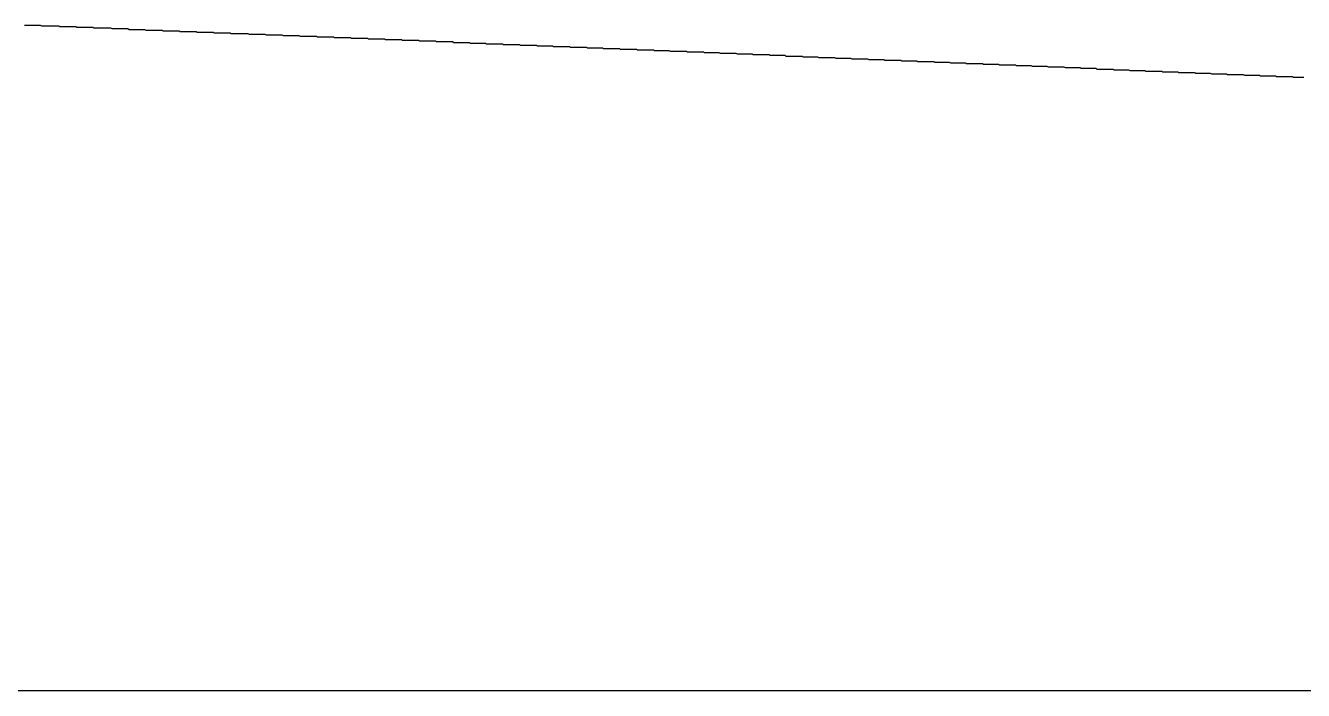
# Model space of a CAD drawing. Header units: millimetres. Extents: x 41 to 1041, y 1148 to 1248.
# Drawn here: x 266.29 to 284.97, y 1147.8 to 1157.53 of the extents above; entities that cross this region are included whole.
import ezdxf

# ---------------------------------------------------------------- set-up
doc = ezdxf.new("R2010")
doc.units = ezdxf.units.MM

msp = doc.modelspace()

# ---------------------------------------------------------------- linework, layer by layer
msp.add_line((41.281, 1147.802), (1041.281, 1147.802))
at = {"color": 3}
msp.add_polyline3d([(284.976, 1156.765, 0), (284.959, 1156.765, 0), (284.942, 1156.765, 0), (284.926, 1156.765, 0), (284.909, 1156.765, 0), (284.893, 1156.765, 0), (284.876, 1156.765, 0), (284.859, 1156.765, 0), (284.843, 1156.765, 0), (284.826, 1156.765, 0), (284.81, 1156.775, 0), (284.793, 1156.775, 0), (284.776, 1156.775, 0), (284.76, 1156.775, 0), (284.743, 1156.775, 0), (284.727, 1156.775, 0), (284.71, 1156.775, 0), (284.693, 1156.775, 0), (284.677, 1156.775, 0), (284.66, 1156.775, 0), (284.644, 1156.775, 0), (284.627, 1156.775, 0), (284.611, 1156.775, 0), (284.594, 1156.775, 0), (284.577, 1156.775, 0), (284.561, 1156.785, 0), (284.544, 1156.785, 0), (284.528, 1156.785, 0), (284.511, 1156.785, 0), (284.494, 1156.785, 0), (284.478, 1156.785, 0), (284.461, 1156.785, 0), (284.445, 1156.785, 0), (284.428, 1156.785, 0), (284.411, 1156.785, 0), (284.395, 1156.785, 0), (284.378, 1156.785, 0), (284.362, 1156.785, 0), (284.345, 1156.785, 0), (284.329, 1156.795, 0), (284.312, 1156.795, 0), (284.295, 1156.795, 0), (284.279, 1156.795, 0), (284.262, 1156.795, 0), (284.246, 1156.795, 0), (284.229, 1156.795, 0), (284.212, 1156.795, 0), (284.196, 1156.795, 0), (284.179, 1156.795, 0), (284.163, 1156.795, 0), (284.146, 1156.795, 0), (284.129, 1156.795, 0), (284.113, 1156.795, 0), (284.096, 1156.805, 0), (284.08, 1156.805, 0), (284.063, 1156.805, 0), (284.046, 1156.805, 0), (284.03, 1156.805, 0), (284.013, 1156.805, 0), (283.997, 1156.805, 0), (283.98, 1156.805, 0), (283.964, 1156.805, 0), (283.947, 1156.805, 0), (283.93, 1156.805, 0), (283.914, 1156.805, 0), (283.897, 1156.805, 0), (283.881, 1156.805, 0), (283.864, 1156.805, 0), (283.847, 1156.815, 0), (283.831, 1156.815, 0), (283.814, 1156.815, 0), (283.798, 1156.815, 0), (283.781, 1156.815, 0), (283.764, 1156.815, 0), (283.748, 1156.815, 0), (283.731, 1156.815, 0), (283.715, 1156.815, 0), (283.698, 1156.815, 0), (283.682, 1156.815, 0), (283.665, 1156.815, 0), (283.648, 1156.815, 0), (283.632, 1156.815, 0), (283.615, 1156.825, 0), (283.599, 1156.825, 0), (283.582, 1156.825, 0), (283.565, 1156.825, 0), (283.549, 1156.825, 0), (283.532, 1156.825, 0), (283.516, 1156.825, 0), (283.499, 1156.825, 0), (283.482, 1156.825, 0), (283.466, 1156.825, 0), (283.449, 1156.825, 0), (283.433, 1156.825, 0), (283.416, 1156.825, 0), (283.399, 1156.825, 0), (283.383, 1156.835, 0), (283.366, 1156.835, 0), (283.35, 1156.835, 0), (283.333, 1156.835, 0), (283.317, 1156.835, 0), (283.3, 1156.835, 0), (283.283, 1156.835, 0), (283.267, 1156.835, 0), (283.25, 1156.835, 0), (283.234, 1156.835, 0), (283.217, 1156.835, 0), (283.2, 1156.835, 0), (283.184, 1156.835, 0), (283.167, 1156.835, 0), (283.151, 1156.835, 0), (283.134, 1156.845, 0), (283.117, 1156.845, 0), (283.101, 1156.845, 0), (283.084, 1156.845, 0), (283.068, 1156.845, 0), (283.051, 1156.845, 0), (283.035, 1156.845, 0), (283.018, 1156.845, 0), (283.001, 1156.845, 0), (282.985, 1156.845, 0), (282.968, 1156.845, 0), (282.952, 1156.845, 0), (282.935, 1156.845, 0), (282.918, 1156.845, 0), (282.902, 1156.855, 0), (282.885, 1156.855, 0), (282.869, 1156.855, 0), (282.852, 1156.855, 0), (282.835, 1156.855, 0), (282.819, 1156.855, 0), (282.802, 1156.855, 0), (282.786, 1156.855, 0), (282.769, 1156.855, 0), (282.752, 1156.855, 0), (282.736, 1156.855, 0), (282.719, 1156.855, 0), (282.703, 1156.855, 0), (282.686, 1156.855, 0), (282.67, 1156.855, 0), (282.653, 1156.865, 0), (282.636, 1156.865, 0), (282.62, 1156.865, 0), (282.603, 1156.865, 0), (282.587, 1156.865, 0), (282.57, 1156.865, 0), (282.553, 1156.865, 0), (282.537, 1156.865, 0), (282.52, 1156.865, 0), (282.504, 1156.865, 0), (282.487, 1156.865, 0), (282.47, 1156.865, 0), (282.454, 1156.865, 0), (282.437, 1156.865, 0), (282.421, 1156.875, 0), (282.404, 1156.875, 0), (282.388, 1156.875, 0), (282.371, 1156.875, 0), (282.354, 1156.875, 0), (282.338, 1156.875, 0), (282.321, 1156.875, 0), (282.305, 1156.875, 0), (282.288, 1156.875, 0), (282.271, 1156.875, 0), (282.255, 1156.875, 0), (282.238, 1156.875, 0), (282.222, 1156.875, 0), (282.205, 1156.875, 0), (282.188, 1156.885, 0), (282.172, 1156.885, 0), (282.155, 1156.885, 0), (282.139, 1156.885, 0), (282.122, 1156.885, 0), (282.105, 1156.885, 0), (282.089, 1156.885, 0), (282.072, 1156.885, 0), (282.056, 1156.885, 0), (282.039, 1156.885, 0), (282.023, 1156.885, 0), (282.006, 1156.885, 0), (281.989, 1156.885, 0), (281.973, 1156.885, 0), (281.956, 1156.885, 0), (281.94, 1156.895, 0), (281.923, 1156.895, 0), (281.906, 1156.895, 0), (281.89, 1156.895, 0), (281.873, 1156.895, 0), (281.857, 1156.895, 0), (281.84, 1156.895, 0), (281.823, 1156.895, 0), (281.807, 1156.895, 0), (281.79, 1156.895, 0), (281.774, 1156.895, 0), (281.757, 1156.895, 0), (281.741, 1156.895, 0), (281.724, 1156.895, 0), (281.707, 1156.905, 0), (281.691, 1156.905, 0), (281.674, 1156.905, 0), (281.658, 1156.905, 0), (281.641, 1156.905, 0), (281.624, 1156.905, 0), (281.608, 1156.905, 0), (281.591, 1156.905, 0), (281.575, 1156.905, 0), (281.558, 1156.905, 0), (281.541, 1156.905, 0), (281.525, 1156.905, 0), (281.508, 1156.905, 0), (281.492, 1156.905, 0), (281.475, 1156.915, 0), (281.458, 1156.915, 0), (281.442, 1156.915, 0), (281.425, 1156.915, 0), (281.409, 1156.915, 0), (281.392, 1156.915, 0), (281.376, 1156.915, 0), (281.359, 1156.915, 0), (281.342, 1156.915, 0), (281.326, 1156.915, 0), (281.309, 1156.915, 0), (281.293, 1156.915, 0), (281.276, 1156.915, 0), (281.259, 1156.915, 0), (281.243, 1156.915, 0), (281.226, 1156.925, 0), (281.21, 1156.925, 0), (281.193, 1156.925, 0), (281.176, 1156.925, 0), (281.16, 1156.925, 0), (281.143, 1156.925, 0), (281.127, 1156.925, 0), (281.11, 1156.925, 0), (281.094, 1156.925, 0), (281.077, 1156.925, 0), (281.06, 1156.925, 0), (281.044, 1156.925, 0), (281.027, 1156.925, 0), (281.011, 1156.925, 0), (280.994, 1156.935, 0), (280.977, 1156.935, 0), (280.961, 1156.935, 0), (280.944, 1156.935, 0), (280.928, 1156.935, 0), (280.911, 1156.935, 0), (280.894, 1156.935, 0), (280.878, 1156.935, 0), (280.861, 1156.935, 0), (280.845, 1156.935, 0), (280.828, 1156.935, 0), (280.811, 1156.935, 0), (280.795, 1156.935, 0), (280.778, 1156.935, 0), (280.762, 1156.945, 0), (280.745, 1156.945, 0), (280.729, 1156.945, 0), (280.712, 1156.945, 0), (280.695, 1156.945, 0), (280.679, 1156.945, 0), (280.662, 1156.945, 0), (280.646, 1156.945, 0), (280.629, 1156.945, 0), (280.612, 1156.945, 0), (280.596, 1156.945, 0), (280.579, 1156.945, 0), (280.563, 1156.945, 0), (280.546, 1156.945, 0), (280.529, 1156.945, 0), (280.513, 1156.955, 0), (280.496, 1156.955, 0), (280.48, 1156.955, 0), (280.463, 1156.955, 0), (280.447, 1156.955, 0), (280.43, 1156.955, 0), (280.413, 1156.955, 0), (280.397, 1156.955, 0), (280.38, 1156.955, 0), (280.364, 1156.955, 0), (280.347, 1156.955, 0), (280.33, 1156.955, 0), (280.314, 1156.955, 0), (280.297, 1156.955, 0), (280.281, 1156.965, 0), (280.264, 1156.965, 0), (280.247, 1156.965, 0), (280.231, 1156.965, 0), (280.214, 1156.965, 0), (280.198, 1156.965, 0), (280.181, 1156.965, 0), (280.165, 1156.965, 0), (280.148, 1156.965, 0), (280.131, 1156.965, 0), (280.115, 1156.965, 0), (280.098, 1156.965, 0), (280.082, 1156.965, 0), (280.065, 1156.965, 0), (280.048, 1156.965, 0), (280.032, 1156.975, 0), (280.015, 1156.975, 0), (279.999, 1156.975, 0), (279.982, 1156.975, 0), (279.965, 1156.975, 0), (279.949, 1156.975, 0), (279.932, 1156.975, 0), (279.916, 1156.975, 0), (279.899, 1156.975, 0), (279.882, 1156.975, 0), (279.866, 1156.975, 0), (279.849, 1156.975, 0), (279.833, 1156.975, 0), (279.816, 1156.975, 0), (279.8, 1156.985, 0), (279.783, 1156.985, 0), (279.766, 1156.985, 0), (279.75, 1156.985, 0), (279.733, 1156.985, 0), (279.717, 1156.985, 0), (279.7, 1156.985, 0), (279.683, 1156.985, 0), (279.667, 1156.985, 0), (279.65, 1156.985, 0), (279.634, 1156.985, 0), (279.617, 1156.985, 0), (279.6, 1156.985, 0), (279.584, 1156.985, 0), (279.567, 1156.995, 0), (279.551, 1156.995, 0), (279.534, 1156.995, 0), (279.518, 1156.995, 0), (279.501, 1156.995, 0), (279.484, 1156.995, 0), (279.468, 1156.995, 0), (279.451, 1156.995, 0), (279.435, 1156.995, 0), (279.418, 1156.995, 0), (279.401, 1156.995, 0), (279.385, 1156.995, 0), (279.368, 1156.995, 0), (279.352, 1156.995, 0), (279.335, 1156.995, 0), (279.318, 1157.005, 0), (279.302, 1157.005, 0), (279.285, 1157.005, 0), (279.269, 1157.005, 0), (279.252, 1157.005, 0), (279.235, 1157.005, 0), (279.219, 1157.005, 0), (279.202, 1157.005, 0), (279.186, 1157.005, 0), (279.169, 1157.005, 0), (279.153, 1157.005, 0), (279.136, 1157.005, 0), (279.119, 1157.005, 0), (279.103, 1157.005, 0), (279.086, 1157.015, 0), (279.07, 1157.015, 0), (279.053, 1157.015, 0), (279.036, 1157.015, 0), (279.02, 1157.015, 0), (279.003, 1157.015, 0), (278.987, 1157.015, 0), (278.97, 1157.015, 0), (278.953, 1157.015, 0), (278.937, 1157.015, 0), (278.92, 1157.015, 0), (278.904, 1157.015, 0), (278.887, 1157.015, 0), (278.87, 1157.015, 0), (278.854, 1157.015, 0), (278.837, 1157.025, 0), (278.821, 1157.025, 0), (278.804, 1157.025, 0), (278.788, 1157.025, 0), (278.771, 1157.025, 0), (278.754, 1157.025, 0), (278.738, 1157.025, 0), (278.721, 1157.025, 0), (278.705, 1157.025, 0), (278.688, 1157.025, 0), (278.671, 1157.025, 0), (278.655, 1157.025, 0), (278.638, 1157.025, 0), (278.622, 1157.025, 0), (278.605, 1157.035, 0), (278.588, 1157.035, 0), (278.572, 1157.035, 0), (278.555, 1157.035, 0), (278.539, 1157.035, 0), (278.522, 1157.035, 0), (278.506, 1157.035, 0), (278.489, 1157.035, 0), (278.472, 1157.035, 0), (278.456, 1157.035, 0), (278.439, 1157.035, 0), (278.423, 1157.035, 0), (278.406, 1157.035, 0), (278.389, 1157.035, 0), (278.373, 1157.035, 0), (278.356, 1157.045, 0), (278.34, 1157.045, 0), (278.323, 1157.045, 0), (278.306, 1157.045, 0), (278.29, 1157.045, 0), (278.273, 1157.045, 0), (278.257, 1157.045, 0), (278.24, 1157.045, 0), (278.223, 1157.045, 0), (278.207, 1157.045, 0), (278.19, 1157.045, 0), (278.174, 1157.045, 0), (278.157, 1157.045, 0), (278.141, 1157.045, 0), (278.124, 1157.055, 0), (278.107, 1157.055, 0), (278.091, 1157.055, 0), (278.074, 1157.055, 0), (278.058, 1157.055, 0), (278.041, 1157.055, 0), (278.024, 1157.055, 0), (278.008, 1157.055, 0), (277.991, 1157.055, 0), (277.975, 1157.055, 0), (277.958, 1157.055, 0), (277.941, 1157.055, 0), (277.925, 1157.055, 0), (277.908, 1157.055, 0), (277.892, 1157.055, 0), (277.875, 1157.065, 0), (277.859, 1157.065, 0), (277.842, 1157.065, 0), (277.825, 1157.065, 0), (277.809, 1157.065, 0), (277.792, 1157.065, 0), (277.776, 1157.065, 0), (277.759, 1157.065, 0), (277.742, 1157.065, 0), (277.726, 1157.065, 0), (277.709, 1157.065, 0), (277.693, 1157.065, 0), (277.676, 1157.065, 0), (277.659, 1157.065, 0), (277.643, 1157.075, 0), (277.626, 1157.075, 0), (277.61, 1157.075, 0), (277.593, 1157.075, 0), (277.576, 1157.075, 0), (277.56, 1157.075, 0), (277.543, 1157.075, 0), (277.527, 1157.075, 0), (277.51, 1157.075, 0), (277.494, 1157.075, 0), (277.477, 1157.075, 0), (277.46, 1157.075, 0), (277.444, 1157.075, 0), (277.427, 1157.075, 0), (277.411, 1157.075, 0), (277.394, 1157.085, 0), (277.377, 1157.085, 0), (277.361, 1157.085, 0), (277.344, 1157.085, 0), (277.328, 1157.085, 0), (277.311, 1157.085, 0), (277.294, 1157.085, 0), (277.278, 1157.085, 0), (277.261, 1157.085, 0), (277.245, 1157.085, 0), (277.228, 1157.085, 0), (277.212, 1157.085, 0), (277.195, 1157.085, 0), (277.178, 1157.085, 0), (277.162, 1157.095, 0), (277.145, 1157.095, 0), (277.129, 1157.095, 0), (277.112, 1157.095, 0), (277.095, 1157.095, 0), (277.079, 1157.095, 0), (277.062, 1157.095, 0), (277.046, 1157.095, 0), (277.029, 1157.095, 0), (277.012, 1157.095, 0), (276.996, 1157.095, 0), (276.979, 1157.095, 0), (276.963, 1157.095, 0), (276.946, 1157.095, 0), (276.929, 1157.095, 0), (276.913, 1157.105, 0), (276.896, 1157.105, 0), (276.88, 1157.105, 0), (276.863, 1157.105, 0), (276.847, 1157.105, 0), (276.83, 1157.105, 0), (276.813, 1157.105, 0), (276.797, 1157.105, 0), (276.78, 1157.105, 0), (276.764, 1157.105, 0), (276.747, 1157.105, 0), (276.73, 1157.105, 0), (276.714, 1157.105, 0), (276.697, 1157.105, 0), (276.681, 1157.115, 0), (276.664, 1157.115, 0), (276.647, 1157.115, 0), (276.631, 1157.115, 0), (276.614, 1157.115, 0), (276.598, 1157.115, 0), (276.581, 1157.115, 0), (276.564, 1157.115, 0), (276.548, 1157.115, 0), (276.531, 1157.115, 0), (276.515, 1157.115, 0), (276.498, 1157.115, 0), (276.482, 1157.115, 0), (276.465, 1157.115, 0), (276.448, 1157.115, 0), (276.432, 1157.125, 0), (276.415, 1157.125, 0), (276.399, 1157.125, 0), (276.382, 1157.125, 0), (276.365, 1157.125, 0), (276.349, 1157.125, 0), (276.332, 1157.125, 0), (276.316, 1157.125, 0), (276.299, 1157.125, 0), (276.282, 1157.125, 0), (276.266, 1157.125, 0), (276.249, 1157.125, 0), (276.233, 1157.125, 0), (276.216, 1157.125, 0), (276.2, 1157.135, 0), (276.183, 1157.135, 0), (276.166, 1157.135, 0), (276.15, 1157.135, 0), (276.133, 1157.135, 0), (276.117, 1157.135, 0), (276.1, 1157.135, 0), (276.083, 1157.135, 0), (276.067, 1157.135, 0), (276.05, 1157.135, 0), (276.034, 1157.135, 0), (276.017, 1157.135, 0), (276, 1157.135, 0), (275.984, 1157.135, 0), (275.967, 1157.135, 0), (275.951, 1157.145, 0), (275.934, 1157.145, 0), (275.917, 1157.145, 0), (275.901, 1157.145, 0), (275.884, 1157.145, 0), (275.868, 1157.145, 0), (275.851, 1157.145, 0), (275.835, 1157.145, 0), (275.818, 1157.145, 0), (275.801, 1157.145, 0), (275.785, 1157.145, 0), (275.768, 1157.145, 0), (275.752, 1157.145, 0), (275.735, 1157.145, 0), (275.718, 1157.145, 0), (275.702, 1157.155, 0), (275.685, 1157.155, 0), (275.669, 1157.155, 0), (275.652, 1157.155, 0), (275.635, 1157.155, 0), (275.619, 1157.155, 0), (275.602, 1157.155, 0), (275.586, 1157.155, 0), (275.569, 1157.155, 0), (275.552, 1157.155, 0), (275.536, 1157.155, 0), (275.519, 1157.155, 0), (275.503, 1157.155, 0), (275.486, 1157.155, 0), (275.47, 1157.165, 0), (275.453, 1157.165, 0), (275.436, 1157.165, 0), (275.42, 1157.165, 0), (275.403, 1157.165, 0), (275.387, 1157.165, 0), (275.37, 1157.165, 0), (275.353, 1157.165, 0), (275.337, 1157.165, 0), (275.32, 1157.165, 0), (275.304, 1157.165, 0), (275.287, 1157.165, 0), (275.27, 1157.165, 0), (275.254, 1157.165, 0), (275.237, 1157.165, 0), (275.221, 1157.175, 0), (275.204, 1157.175, 0), (275.188, 1157.175, 0), (275.171, 1157.175, 0), (275.154, 1157.175, 0), (275.138, 1157.175, 0), (275.121, 1157.175, 0), (275.105, 1157.175, 0), (275.088, 1157.175, 0), (275.071, 1157.175, 0), (275.055, 1157.175, 0), (275.038, 1157.175, 0), (275.022, 1157.175, 0), (275.005, 1157.175, 0), (274.988, 1157.175, 0), (274.972, 1157.185, 0), (274.955, 1157.185, 0), (274.939, 1157.185, 0), (274.922, 1157.185, 0), (274.905, 1157.185, 0), (274.889, 1157.185, 0), (274.872, 1157.185, 0), (274.856, 1157.185, 0), (274.839, 1157.185, 0), (274.823, 1157.185, 0), (274.806, 1157.185, 0), (274.789, 1157.185, 0), (274.773, 1157.185, 0), (274.756, 1157.185, 0), (274.74, 1157.185, 0), (274.723, 1157.195, 0), (274.706, 1157.195, 0), (274.69, 1157.195, 0), (274.673, 1157.195, 0), (274.657, 1157.195, 0), (274.64, 1157.195, 0), (274.623, 1157.195, 0), (274.607, 1157.195, 0), (274.59, 1157.195, 0), (274.574, 1157.195, 0), (274.557, 1157.195, 0), (274.54, 1157.195, 0), (274.524, 1157.195, 0), (274.507, 1157.195, 0), (274.491, 1157.205, 0), (274.474, 1157.205, 0), (274.458, 1157.205, 0), (274.441, 1157.205, 0), (274.424, 1157.205, 0), (274.408, 1157.205, 0), (274.391, 1157.205, 0), (274.375, 1157.205, 0), (274.358, 1157.205, 0), (274.341, 1157.205, 0), (274.325, 1157.205, 0), (274.308, 1157.205, 0), (274.292, 1157.205, 0), (274.275, 1157.205, 0), (274.258, 1157.205, 0), (274.242, 1157.215, 0), (274.225, 1157.215, 0), (274.209, 1157.215, 0), (274.192, 1157.215, 0), (274.175, 1157.215, 0), (274.159, 1157.215, 0), (274.142, 1157.215, 0), (274.126, 1157.215, 0), (274.109, 1157.215, 0), (274.093, 1157.215, 0), (274.076, 1157.215, 0), (274.059, 1157.215, 0), (274.043, 1157.215, 0), (274.026, 1157.215, 0), (274.01, 1157.215, 0), (273.993, 1157.225, 0), (273.976, 1157.225, 0), (273.96, 1157.225, 0), (273.943, 1157.225, 0), (273.927, 1157.225, 0), (273.91, 1157.225, 0), (273.893, 1157.225, 0), (273.877, 1157.225, 0), (273.86, 1157.225, 0), (273.844, 1157.225, 0), (273.827, 1157.225, 0), (273.811, 1157.225, 0), (273.794, 1157.225, 0), (273.777, 1157.225, 0), (273.761, 1157.235, 0), (273.744, 1157.235, 0), (273.728, 1157.235, 0), (273.711, 1157.235, 0), (273.694, 1157.235, 0), (273.678, 1157.235, 0), (273.661, 1157.235, 0), (273.645, 1157.235, 0), (273.628, 1157.235, 0), (273.611, 1157.235, 0), (273.595, 1157.235, 0), (273.578, 1157.235, 0), (273.562, 1157.235, 0), (273.545, 1157.235, 0), (273.528, 1157.235, 0), (273.512, 1157.245, 0), (273.495, 1157.245, 0), (273.479, 1157.245, 0), (273.462, 1157.245, 0), (273.446, 1157.245, 0), (273.429, 1157.245, 0), (273.412, 1157.245, 0), (273.396, 1157.245, 0), (273.379, 1157.245, 0), (273.363, 1157.245, 0), (273.346, 1157.245, 0), (273.329, 1157.245, 0), (273.313, 1157.245, 0), (273.296, 1157.245, 0), (273.28, 1157.245, 0), (273.263, 1157.255, 0), (273.246, 1157.255, 0), (273.23, 1157.255, 0), (273.213, 1157.255, 0), (273.197, 1157.255, 0), (273.18, 1157.255, 0), (273.163, 1157.255, 0), (273.147, 1157.255, 0), (273.13, 1157.255, 0), (273.114, 1157.255, 0), (273.097, 1157.255, 0), (273.081, 1157.255, 0), (273.064, 1157.255, 0), (273.047, 1157.255, 0), (273.031, 1157.255, 0), (273.014, 1157.265, 0), (272.998, 1157.265, 0), (272.981, 1157.265, 0), (272.964, 1157.265, 0), (272.948, 1157.265, 0), (272.931, 1157.265, 0), (272.915, 1157.265, 0), (272.898, 1157.265, 0), (272.881, 1157.265, 0), (272.865, 1157.265, 0), (272.848, 1157.265, 0), (272.832, 1157.265, 0), (272.815, 1157.265, 0), (272.798, 1157.265, 0), (272.782, 1157.275, 0), (272.765, 1157.275, 0), (272.749, 1157.275, 0), (272.732, 1157.275, 0), (272.716, 1157.275, 0), (272.699, 1157.275, 0), (272.682, 1157.275, 0), (272.666, 1157.275, 0), (272.649, 1157.275, 0), (272.633, 1157.275, 0), (272.616, 1157.275, 0), (272.599, 1157.275, 0), (272.583, 1157.275, 0), (272.566, 1157.275, 0), (272.55, 1157.275, 0), (272.533, 1157.285, 0), (272.516, 1157.285, 0), (272.5, 1157.285, 0), (272.483, 1157.285, 0), (272.467, 1157.285, 0), (272.45, 1157.285, 0), (272.434, 1157.285, 0), (272.417, 1157.285, 0), (272.4, 1157.285, 0), (272.384, 1157.285, 0), (272.367, 1157.285, 0), (272.351, 1157.285, 0), (272.334, 1157.285, 0), (272.317, 1157.285, 0), (272.301, 1157.285, 0), (272.284, 1157.295, 0), (272.268, 1157.295, 0), (272.251, 1157.295, 0), (272.234, 1157.295, 0), (272.218, 1157.295, 0), (272.201, 1157.295, 0), (272.185, 1157.295, 0), (272.168, 1157.295, 0), (272.151, 1157.295, 0), (272.135, 1157.295, 0), (272.118, 1157.295, 0), (272.102, 1157.295, 0), (272.085, 1157.295, 0), (272.069, 1157.295, 0), (272.052, 1157.295, 0), (272.035, 1157.305, 0), (272.019, 1157.305, 0), (272.002, 1157.305, 0), (271.986, 1157.305, 0), (271.969, 1157.305, 0), (271.952, 1157.305, 0), (271.936, 1157.305, 0), (271.919, 1157.305, 0), (271.903, 1157.305, 0), (271.886, 1157.305, 0), (271.869, 1157.305, 0), (271.853, 1157.305, 0), (271.836, 1157.305, 0), (271.82, 1157.305, 0), (271.803, 1157.305, 0), (271.786, 1157.315, 0), (271.77, 1157.315, 0), (271.753, 1157.315, 0), (271.737, 1157.315, 0), (271.72, 1157.315, 0), (271.703, 1157.315, 0), (271.687, 1157.315, 0), (271.67, 1157.315, 0), (271.654, 1157.315, 0), (271.637, 1157.315, 0), (271.621, 1157.315, 0), (271.604, 1157.315, 0), (271.587, 1157.315, 0), (271.571, 1157.315, 0), (271.554, 1157.315, 0), (271.538, 1157.325, 0), (271.521, 1157.325, 0), (271.504, 1157.325, 0), (271.488, 1157.325, 0), (271.471, 1157.325, 0), (271.455, 1157.325, 0), (271.438, 1157.325, 0), (271.421, 1157.325, 0), (271.405, 1157.325, 0), (271.388, 1157.325, 0), (271.372, 1157.325, 0), (271.355, 1157.325, 0), (271.338, 1157.325, 0), (271.322, 1157.325, 0), (271.305, 1157.325, 0), (271.289, 1157.335, 0), (271.272, 1157.335, 0), (271.256, 1157.335, 0), (271.239, 1157.335, 0), (271.222, 1157.335, 0), (271.206, 1157.335, 0), (271.189, 1157.335, 0), (271.173, 1157.335, 0), (271.156, 1157.335, 0), (271.139, 1157.335, 0), (271.123, 1157.335, 0), (271.106, 1157.335, 0), (271.09, 1157.335, 0), (271.073, 1157.335, 0), (271.056, 1157.335, 0), (271.04, 1157.345, 0), (271.023, 1157.345, 0), (271.007, 1157.345, 0), (270.99, 1157.345, 0), (270.973, 1157.345, 0), (270.957, 1157.345, 0), (270.94, 1157.345, 0), (270.924, 1157.345, 0), (270.907, 1157.345, 0), (270.891, 1157.345, 0), (270.874, 1157.345, 0), (270.857, 1157.345, 0), (270.841, 1157.345, 0), (270.824, 1157.345, 0), (270.808, 1157.345, 0), (270.791, 1157.355, 0), (270.774, 1157.355, 0), (270.758, 1157.355, 0), (270.741, 1157.355, 0), (270.725, 1157.355, 0), (270.708, 1157.355, 0), (270.691, 1157.355, 0), (270.675, 1157.355, 0), (270.658, 1157.355, 0), (270.642, 1157.355, 0), (270.625, 1157.355, 0), (270.608, 1157.355, 0), (270.592, 1157.355, 0), (270.575, 1157.355, 0), (270.559, 1157.355, 0), (270.542, 1157.365, 0), (270.526, 1157.365, 0), (270.509, 1157.365, 0), (270.492, 1157.365, 0), (270.476, 1157.365, 0), (270.459, 1157.365, 0), (270.443, 1157.365, 0), (270.426, 1157.365, 0), (270.409, 1157.365, 0), (270.393, 1157.365, 0), (270.376, 1157.365, 0), (270.36, 1157.365, 0), (270.343, 1157.365, 0), (270.326, 1157.365, 0), (270.31, 1157.365, 0), (270.293, 1157.375, 0), (270.277, 1157.375, 0), (270.26, 1157.375, 0), (270.243, 1157.375, 0), (270.227, 1157.375, 0), (270.21, 1157.375, 0), (270.194, 1157.375, 0), (270.177, 1157.375, 0), (270.161, 1157.375, 0), (270.144, 1157.375, 0), (270.127, 1157.375, 0), (270.111, 1157.375, 0), (270.094, 1157.375, 0), (270.078, 1157.375, 0), (270.061, 1157.375, 0), (270.044, 1157.385, 0), (270.028, 1157.385, 0), (270.011, 1157.385, 0), (269.995, 1157.385, 0), (269.978, 1157.385, 0), (269.961, 1157.385, 0), (269.945, 1157.385, 0), (269.928, 1157.385, 0), (269.912, 1157.385, 0), (269.895, 1157.385, 0), (269.878, 1157.385, 0), (269.862, 1157.385, 0), (269.845, 1157.385, 0), (269.829, 1157.385, 0), (269.812, 1157.385, 0), (269.796, 1157.395, 0), (269.779, 1157.395, 0), (269.762, 1157.395, 0), (269.746, 1157.395, 0), (269.729, 1157.395, 0), (269.713, 1157.395, 0), (269.696, 1157.395, 0), (269.679, 1157.395, 0), (269.663, 1157.395, 0), (269.646, 1157.395, 0), (269.63, 1157.395, 0), (269.613, 1157.395, 0), (269.596, 1157.395, 0), (269.58, 1157.395, 0), (269.563, 1157.395, 0), (269.547, 1157.405, 0), (269.53, 1157.405, 0), (269.513, 1157.405, 0), (269.497, 1157.405, 0), (269.48, 1157.405, 0), (269.464, 1157.405, 0), (269.447, 1157.405, 0), (269.431, 1157.405, 0), (269.414, 1157.405, 0), (269.397, 1157.405, 0), (269.381, 1157.405, 0), (269.364, 1157.405, 0), (269.348, 1157.405, 0), (269.331, 1157.405, 0), (269.314, 1157.405, 0), (269.298, 1157.405, 0), (269.281, 1157.415, 0), (269.265, 1157.415, 0), (269.248, 1157.415, 0), (269.231, 1157.415, 0), (269.215, 1157.415, 0), (269.198, 1157.415, 0), (269.182, 1157.415, 0), (269.165, 1157.415, 0), (269.148, 1157.415, 0), (269.132, 1157.415, 0), (269.115, 1157.415, 0), (269.099, 1157.415, 0), (269.082, 1157.415, 0), (269.066, 1157.415, 0), (269.049, 1157.415, 0), (269.032, 1157.425, 0), (269.016, 1157.425, 0), (268.999, 1157.425, 0), (268.983, 1157.425, 0), (268.966, 1157.425, 0), (268.949, 1157.425, 0), (268.933, 1157.425, 0), (268.916, 1157.425, 0), (268.9, 1157.425, 0), (268.883, 1157.425, 0), (268.866, 1157.425, 0), (268.85, 1157.425, 0), (268.833, 1157.425, 0), (268.817, 1157.425, 0), (268.8, 1157.425, 0), (268.783, 1157.435, 0), (268.767, 1157.435, 0), (268.75, 1157.435, 0), (268.734, 1157.435, 0), (268.717, 1157.435, 0), (268.701, 1157.435, 0), (268.684, 1157.435, 0), (268.667, 1157.435, 0), (268.651, 1157.435, 0), (268.634, 1157.435, 0), (268.618, 1157.435, 0), (268.601, 1157.435, 0), (268.584, 1157.435, 0), (268.568, 1157.435, 0), (268.551, 1157.435, 0), (268.535, 1157.445, 0), (268.518, 1157.445, 0), (268.501, 1157.445, 0), (268.485, 1157.445, 0), (268.468, 1157.445, 0), (268.452, 1157.445, 0), (268.435, 1157.445, 0), (268.418, 1157.445, 0), (268.402, 1157.445, 0), (268.385, 1157.445, 0), (268.369, 1157.445, 0), (268.352, 1157.445, 0), (268.336, 1157.445, 0), (268.319, 1157.445, 0), (268.302, 1157.445, 0), (268.286, 1157.455, 0), (268.269, 1157.455, 0), (268.253, 1157.455, 0), (268.236, 1157.455, 0), (268.219, 1157.455, 0), (268.203, 1157.455, 0), (268.186, 1157.455, 0), (268.17, 1157.455, 0), (268.153, 1157.455, 0), (268.136, 1157.455, 0), (268.12, 1157.455, 0), (268.103, 1157.455, 0), (268.087, 1157.455, 0), (268.07, 1157.455, 0), (268.053, 1157.455, 0), (268.037, 1157.465, 0), (268.02, 1157.465, 0), (268.004, 1157.465, 0), (267.987, 1157.465, 0), (267.971, 1157.465, 0), (267.954, 1157.465, 0), (267.937, 1157.465, 0), (267.921, 1157.465, 0), (267.904, 1157.465, 0), (267.888, 1157.465, 0), (267.871, 1157.465, 0), (267.854, 1157.465, 0), (267.838, 1157.465, 0), (267.821, 1157.465, 0), (267.805, 1157.465, 0), (267.788, 1157.475, 0), (267.771, 1157.475, 0), (267.755, 1157.475, 0), (267.738, 1157.475, 0), (267.722, 1157.475, 0), (267.705, 1157.475, 0), (267.688, 1157.475, 0), (267.672, 1157.475, 0), (267.655, 1157.475, 0), (267.639, 1157.475, 0), (267.622, 1157.475, 0), (267.606, 1157.475, 0), (267.589, 1157.475, 0), (267.572, 1157.475, 0), (267.556, 1157.475, 0), (267.539, 1157.485, 0), (267.523, 1157.485, 0), (267.506, 1157.485, 0), (267.489, 1157.485, 0), (267.473, 1157.485, 0), (267.456, 1157.485, 0), (267.44, 1157.485, 0), (267.423, 1157.485, 0), (267.406, 1157.485, 0), (267.39, 1157.485, 0), (267.373, 1157.485, 0), (267.357, 1157.485, 0), (267.34, 1157.485, 0), (267.323, 1157.485, 0), (267.307, 1157.485, 0), (267.29, 1157.485, 0), (267.274, 1157.495, 0), (267.257, 1157.495, 0), (267.241, 1157.495, 0), (267.224, 1157.495, 0), (267.207, 1157.495, 0), (267.191, 1157.495, 0), (267.174, 1157.495, 0), (267.158, 1157.495, 0), (267.141, 1157.495, 0), (267.124, 1157.495, 0), (267.108, 1157.495, 0), (267.091, 1157.495, 0), (267.075, 1157.495, 0), (267.058, 1157.495, 0), (267.041, 1157.495, 0), (267.025, 1157.505, 0), (267.008, 1157.505, 0), (266.992, 1157.505, 0), (266.975, 1157.505, 0), (266.958, 1157.505, 0), (266.942, 1157.505, 0), (266.925, 1157.505, 0), (266.909, 1157.505, 0), (266.892, 1157.505, 0), (266.875, 1157.505, 0), (266.859, 1157.505, 0), (266.842, 1157.505, 0), (266.826, 1157.505, 0), (266.809, 1157.505, 0), (266.793, 1157.505, 0), (266.776, 1157.515, 0), (266.759, 1157.515, 0), (266.743, 1157.515, 0), (266.726, 1157.515, 0), (266.71, 1157.515, 0), (266.693, 1157.515, 0), (266.676, 1157.515, 0), (266.66, 1157.515, 0), (266.643, 1157.515, 0), (266.627, 1157.515, 0), (266.61, 1157.515, 0), (266.593, 1157.515, 0), (266.577, 1157.515, 0), (266.56, 1157.515, 0), (266.544, 1157.515, 0), (266.527, 1157.515, 0), (266.51, 1157.525, 0), (266.494, 1157.525, 0), (266.477, 1157.525, 0), (266.461, 1157.525, 0), (266.444, 1157.525, 0), (266.428, 1157.525, 0), (266.411, 1157.525, 0), (266.394, 1157.525, 0), (266.378, 1157.525, 0), (266.361, 1157.525, 0), (266.345, 1157.525, 0), (266.328, 1157.525, 0), (266.311, 1157.525, 0), (266.295, 1157.525, 0), (266.278, 1157.525, 0)], dxfattribs=at)

doc.saveas('drawing.dxf')
